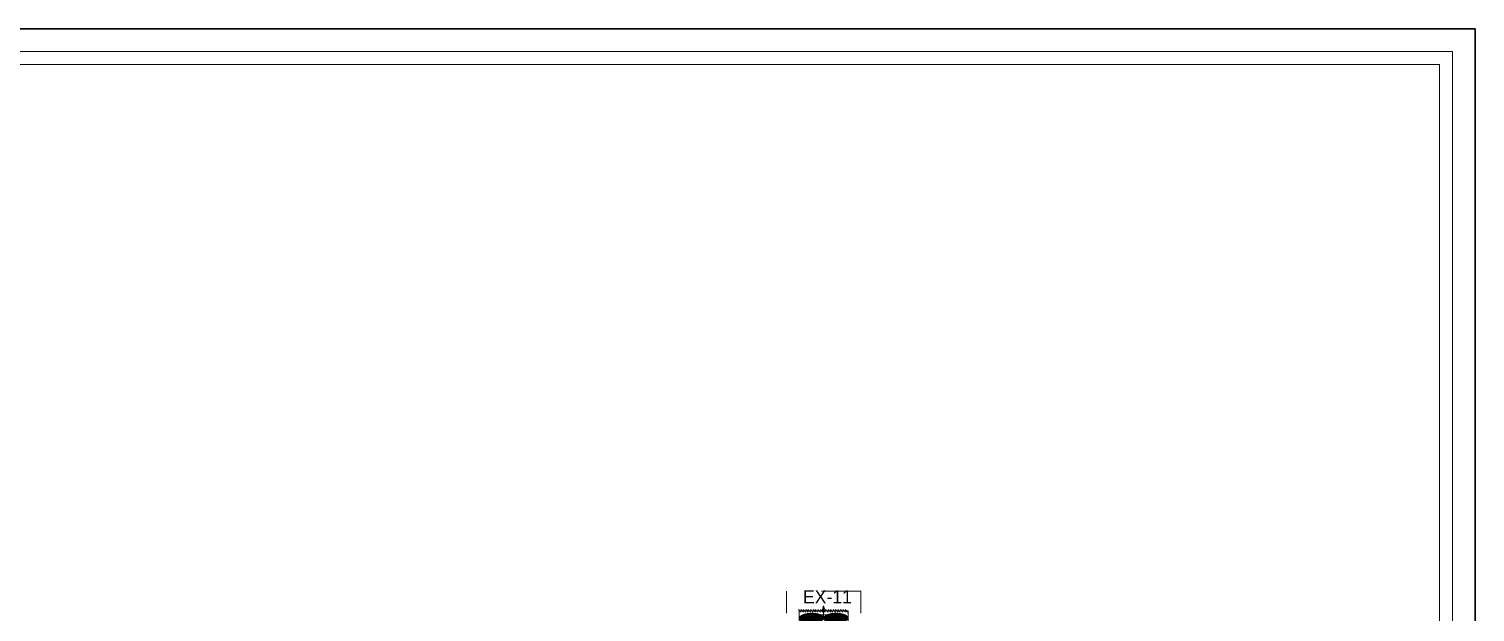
# Model space of a CAD drawing. Header units: inches. Extents: x 109699 to 44449955, y -10987 to 15824140.
# Drawn here: x 197549 to 198208, y -3240 to -2974 of the extents above; entities that cross this region are included whole.
import ezdxf

# ---------------------------------------------------------------- set-up
doc = ezdxf.new("R2010")
doc.units = ezdxf.units.IN
doc.header["$LTSCALE"] = 5
doc.header["$MEASUREMENT"] = 0
doc.linetypes.add('ACAD_ISO03W100', pattern=[30, 12, -18])
doc.layers.get('0').update_dxf_attribs({"color": 123})
for name, color, linetype, lineweight in [('@NORMAL', 7, 'Continuous', 5), ('dotted', 8, 'ACAD_ISO03W100', 5), ('E-EX-Exhaust-Fan', 190, 'Continuous', 13), ('WALL-1', 8, 'Continuous', 9)]:
    doc.layers.add(name, color=color, linetype=linetype, lineweight=lineweight)
doc.styles.get("Standard").update_dxf_attribs({"font": 'times.ttf'})

# ---------------------------------------------------------------- blocks, each defined once
blk = doc.blocks.new('zxczxczxcz')
at = {"layer": '@NORMAL'}
for points in [[(177327.54, -15450.1), (175295.18, -15450.1), (175295.18, -14276.83), (177327.54, -14276.83)], [(177319.91, -15442.46), (175302.82, -15442.46), (175302.82, -14284.47), (177319.91, -14284.47)]]:
    blk.add_lwpolyline(points, close=True, dxfattribs=at)
at = {"layer": 'WALL-1', "lineweight": 30}
blk.add_lwpolyline([(177340.91, -15463.47), (175281.82, -15463.47), (175281.82, -14263.47), (177340.91, -14263.47)], close=True, dxfattribs=at)
blk = doc.blocks.new('A$C1C755710')
at = {"linetype": 'ByBlock', "ltscale": 0.5}
h = blk.add_hatch(dxfattribs=at)
h.set_pattern_fill('ANSI31', color=256)
edge = h.paths.add_edge_path()
edge.add_ellipse((199, 95), major_axis=(191, 0), ratio=0.395131, start_angle=0, end_angle=6.2994)
edge.add_ellipse((199, 95), major_axis=(191, 0), ratio=0.395131, start_angle=6.2994, end_angle=41.7287)
edge.add_ellipse((199, 95), major_axis=(191, 0), ratio=0.395131, start_angle=41.7287, end_angle=360)
edge = h.paths.add_edge_path()
edge.add_ellipse((581, 95), major_axis=(-191, 0), ratio=0.395131, start_angle=0, end_angle=318.2713)
edge.add_ellipse((581, 95), major_axis=(-191, 0), ratio=0.395131, start_angle=318.2713, end_angle=360)
at = {"ltscale": 2}
for p, q in [((389, 286), (364, 208)), ((389, 103), (389, 286)), ((389, 286), (414, 208)), ((9, 188), (50, 229)), ((44, 188), (85, 229)), ((84, 188), (124, 229)), ((125, 188), (165, 229)), ((160, 188), (200, 229)), ((199, 188), (240, 229)), ((242, 188), (282, 229)), ((277, 188), (317, 229)), ((316, 188), (357, 229)), ((365, 188), (406, 229)), ((401, 188), (441, 229)), ((440, 188), (480, 229)), ((482, 188), (522, 229)), ((517, 188), (557, 229)), ((556, 188), (597, 229)), ((598, 188), (638, 229)), ((633, 188), (673, 229)), ((672, 188), (713, 229)), ((709, 188), (749, 229)), ((744, 188), (784, 229))]:
    blk.add_line(p, q, dxfattribs=at)
blk.add_lwpolyline([(0, 208), (778, 208), (778, 0), (0, 0)], close=True, dxfattribs=at)
for centre, start, end in [((390, -134), 80.1456, 99.8544), ((390, 323), 260.1456, 279.8544)]:
    blk.add_arc(centre, 283, start, end, dxfattribs=at)
at = {"extrusion": (0, 0, -1)}
blk.add_ellipse((199, 95), major_axis=(191, 0), ratio=0.395131, dxfattribs=at)
blk.add_ellipse((581, 95), major_axis=(-191, 0), ratio=0.395131)

msp = doc.modelspace()

# ---------------------------------------------------------------- linework, layer by layer
at = {"layer": 'dotted', "ltscale": 0.3, "elevation": 0.26}
msp.add_lwpolyline([(197928.57, -3240.09), (197928.57, -3230.09), (197894.57, -3230.09), (197894.57, -3240.09)], dxfattribs=at)

# ---------------------------------------------------------------- block references
at = {"layer": 'E-EX-Exhaust-Fan', "xscale": -0.02880000000732252, "yscale": 0.02880000000732252, "zscale": 0.02880000000732252}
msp.add_blockref('A$C1C755710', (197922.76, -3245.08, 0.26), dxfattribs=at)
at = {"layer": 'WALL-1', "linetype": 'Continuous', "xscale": 0.7745455872000001, "yscale": 0.7745455872000001, "zscale": 0.7745455872000001, "rotation": 270}
msp.add_blockref('zxczxczxcz', (209256.07, 132789.8), dxfattribs=at)

# ---------------------------------------------------------------- texts
at = {"layer": 'E-EX-Exhaust-Fan', "insert": (197902.13, -3235.69, 0.36), "char_height": 6, "width": 24.0847, "attachment_point": 7}
msp.add_mtext('{\\fCentury Gothic|b0|i0|c0|p34;EX-11}', dxfattribs=at)

doc.saveas('drawing.dxf')
